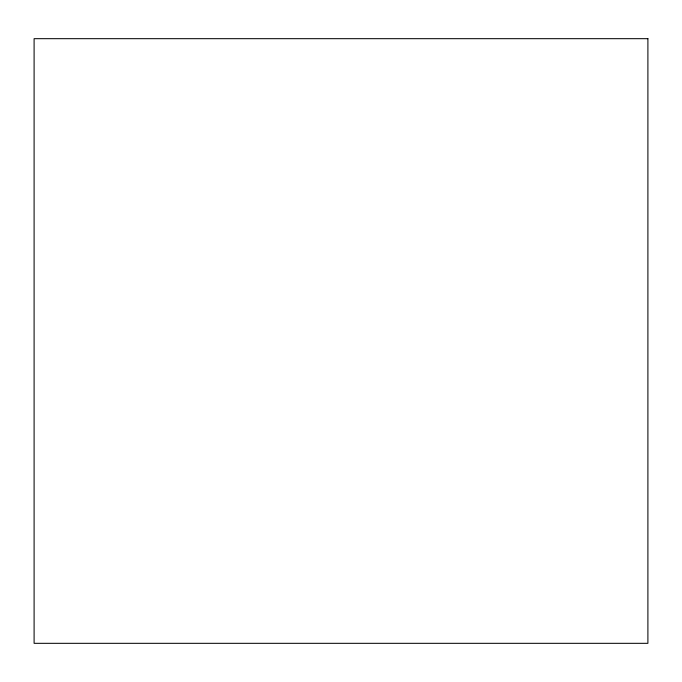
<?xml version="1.0" encoding="UTF-8"?>
<svg xmlns="http://www.w3.org/2000/svg" width="682" height="682" viewBox="0 0 682 682"><rect width="100%" height="100%" fill="white"/><g stroke="black" fill="none" stroke-linecap="round" stroke-linejoin="round"><path stroke-width="1.02" d="M647.9 38.678L34.1 38.678L34.1 643.322L647.9 643.322L647.9 38.678"/></g></svg>
